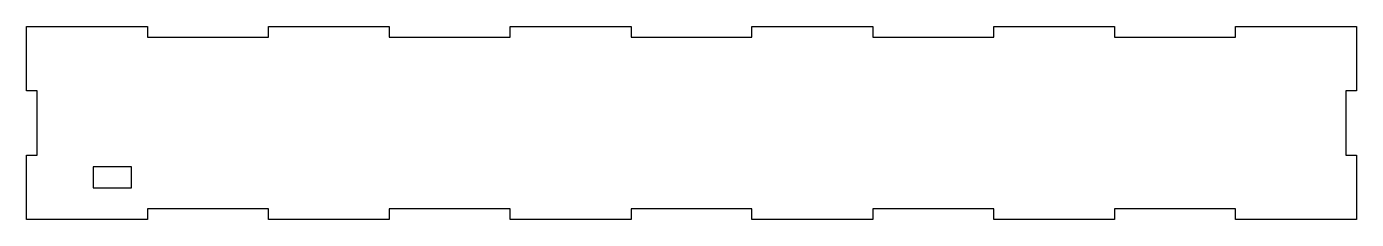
# Model space of a CAD drawing. Header units: millimetres. Extents: x -190 to 190, y 0 to 55.
import ezdxf

# ---------------------------------------------------------------- set-up
doc = ezdxf.new("R2010")
doc.units = ezdxf.units.MM
doc.layers.get('0').update_dxf_attribs({"linetype": 'CONTINUOUS'})

msp = doc.modelspace()

# ---------------------------------------------------------------- linework, layer by layer
for points in [[(86.36, 0), (86.36, 3), (51.82, 3), (51.82, 0), (17.27, 0), (17.27, 3), (-17.27, 3), (-17.27, 0), (-51.82, 0), (-51.82, 3), (-86.36, 3), (-86.36, 0), (-120.91, 0), (-120.91, 3), (-155.45, 3), (-155.45, 0), (-190, 0), (-190, 18.33), (-187, 18.33), (-187, 36.67), (-190, 36.67), (-190, 55), (-155.45, 55), (-155.45, 52), (-120.91, 52), (-120.91, 55), (-86.36, 55), (-86.36, 52), (-51.82, 52), (-51.82, 55), (-17.27, 55), (-17.27, 52), (17.27, 52), (17.27, 55), (51.82, 55), (51.82, 52), (86.36, 52), (86.36, 55), (120.91, 55), (120.91, 52), (155.45, 52), (155.45, 55), (190, 55), (190, 36.67), (187, 36.67), (187, 18.33), (190, 18.33), (190, 0), (155.45, 0), (155.45, 3), (120.91, 3), (120.91, 0)], [(-160, 9), (-160, 15), (-171, 15), (-171, 9)]]:
    msp.add_lwpolyline(points, close=True)

doc.saveas('drawing.dxf')
